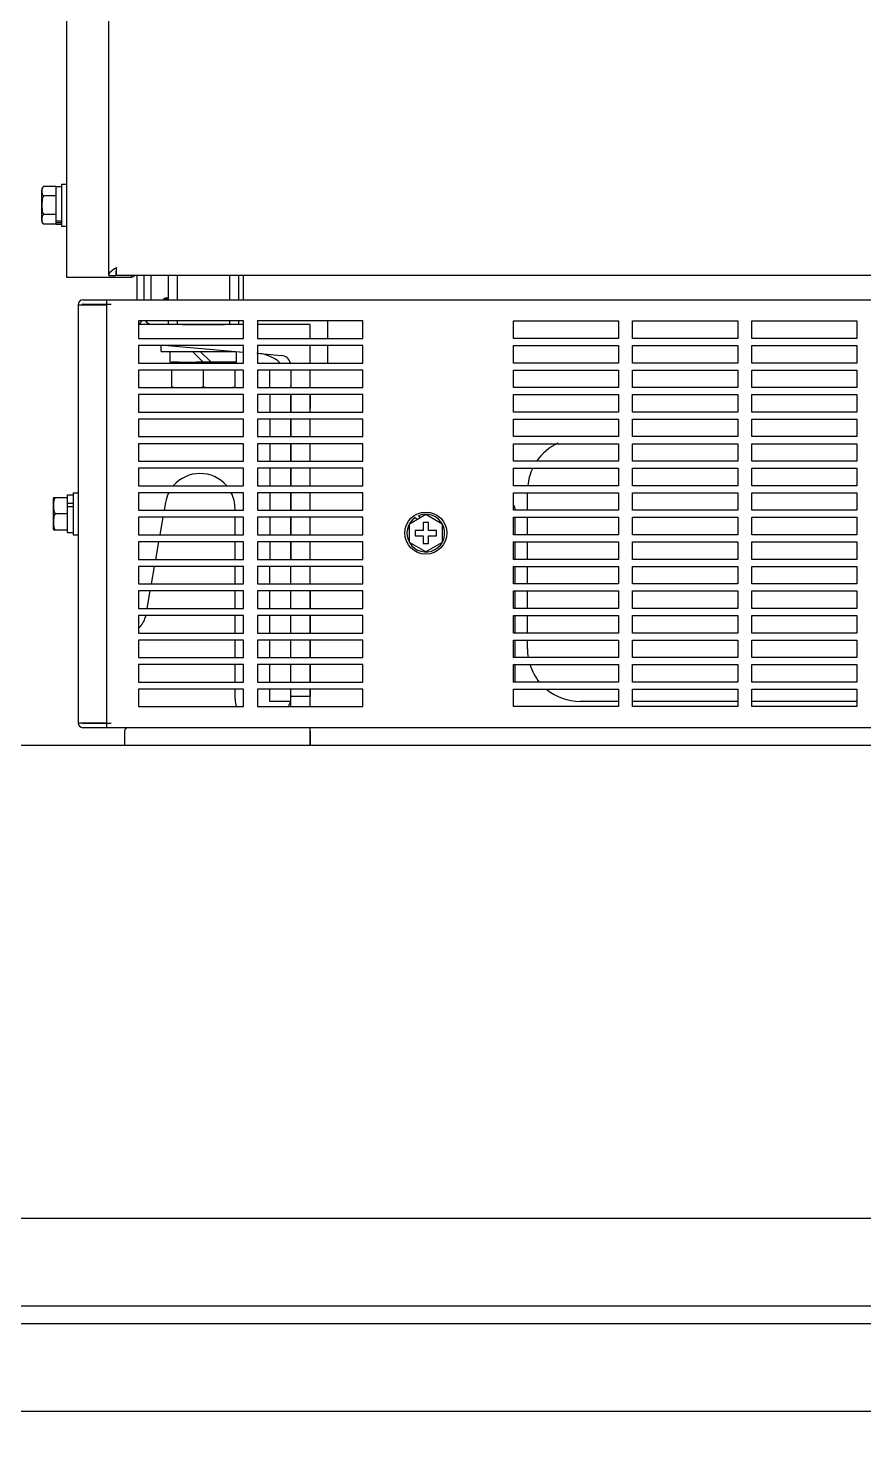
# Model space of a CAD drawing. Extents: x 61367 to 140945, y -1257 to 25588.
# Drawn here: x 93219.4 to 93457.9, y 13774.7 to 14176 of the extents above; entities that cross this region are included whole.
import ezdxf

# ---------------------------------------------------------------- set-up
doc = ezdxf.new("R2010")
doc.units = 0
doc.header["$MEASUREMENT"] = 0
doc.layers.get('0').update_dxf_attribs({"linetype": 'CONTINUOUS'})
for name, color, linetype in [('2401-00300-M6-16HWMC_0', 7, 'CONTINUOUS'), ('2401-00332-S-M12-30HM_0', 7, 'CONTINUOUS'), ('2403-00028_S-M8-0_0', 7, 'CONTINUOUS'), ('2404-00032-S-D12D24-P_0', 7, 'CONTINUOUS'), ('2404-00038-S-D12_0', 7, 'CONTINUOUS'), ('4212-62832_1_0', 7, 'CONTINUOUS'), ('4212-73755_1_0', 7, 'CONTINUOUS'), ('4212-73755_4_0', 7, 'CONTINUOUS'), ('4212-88600-1_0', 7, 'CONTINUOUS'), ('4212-88600-2_1_0', 7, 'CONTINUOUS'), ('4212-88600-4_0', 7, 'CONTINUOUS'), ('4212-88600-6_0', 7, 'CONTINUOUS'), ('4212-KH001_041_0', 7, 'CONTINUOUS'), ('4212-L0877_1_0', 7, 'CONTINUOUS'), ('4215-06931_0', 7, 'CONTINUOUS'), ('4215-06932_0', 7, 'CONTINUOUS'), ('4215-06934_0', 7, 'CONTINUOUS'), ('4215-07850_2_0', 7, 'CONTINUOUS'), ('CORNER_FITTING-1_041_0', 7, 'CONTINUOUS'), ('CORNER_FITTING-2_041_0', 7, 'CONTINUOUS')]:
    doc.layers.add(name, color=color, linetype=linetype)

# ---------------------------------------------------------------- blocks, each defined once
blk = doc.blocks.new('RYHTHYT')
at = {"layer": '2401-00300-M6-16HWMC_0', "color": 7, "linetype": 'Continuous'}
for p, q in [((-33462.09, -69562.81), (-33465.57, -69562.81)), ((-33462.09, -69562.79), (-33460.44, -69562.79)), ((-33462.09, -69562.79), (-33462.09, -69573.54)), ((-33460.44, -69562.16), (-33458.99, -69562.16)), ((-33460.44, -69562.16), (-33460.44, -69574.16)), ((-33466.09, -69572.52), (-33466.09, -69563.81)), ((-33462.09, -69565.49), (-33465.57, -69565.49)), ((-33462.09, -69570.84), (-33465.57, -69570.84)), ((-33462.09, -69573.52), (-33465.57, -69573.52)), ((-33462.09, -69572.61), (-33460.44, -69572.61)), ((-33462.09, -69573.11), (-33460.44, -69573.11)), ((-33462.09, -69573.54), (-33460.44, -69573.54)), ((-33460.44, -69574.16), (-33458.99, -69574.16)), ((-33458.79, -69650.79), (-33457.14, -69650.79)), ((-33458.79, -69661.54), (-33458.79, -69650.79)), ((-33457.14, -69650.16), (-33455.69, -69650.16)), ((-33457.14, -69650.16), (-33457.14, -69662.16)), ((-33462.79, -69660.52), (-33462.79, -69651.81)), ((-33462.75, -69651.53), (-33458.79, -69651.53)), ((-33458.79, -69653.15), (-33457.14, -69653.15)), ((-33458.79, -69654.07), (-33457.14, -69654.07)), ((-33458.79, -69656.16), (-33462.27, -69656.16)), ((-33361.12, -69658.99), (-33356.49, -69656.31)), ((-33361.12, -69664.34), (-33361.12, -69658.99)), ((-33359.5, -69657.21), (-33358.97, -69657.74)), ((-33358.08, -69657.23), (-33358.59, -69656.72)), ((-33355.74, -69658.66), (-33357.24, -69658.66)), ((-33357.24, -69658.66), (-33357.24, -69660.91)), ((-33356.49, -69656.31), (-33351.85, -69658.99)), ((-33355.74, -69660.91), (-33355.74, -69658.66)), ((-33351.85, -69658.99), (-33351.85, -69664.34)), ((-33458.79, -69660.8), (-33462.75, -69660.8)), ((-33458.79, -69661.54), (-33457.14, -69661.54)), ((-33457.14, -69662.16), (-33455.69, -69662.16)), ((-33357.24, -69660.91), (-33359.49, -69660.91)), ((-33359.49, -69660.91), (-33359.49, -69662.41)), ((-33359.49, -69662.41), (-33357.24, -69662.41)), ((-33357.24, -69662.41), (-33357.24, -69664.66)), ((-33353.49, -69660.91), (-33355.74, -69660.91)), ((-33355.74, -69662.41), (-33353.49, -69662.41)), ((-33355.74, -69664.66), (-33355.74, -69662.41)), ((-33353.49, -69662.41), (-33353.49, -69660.91)), ((-33356.49, -69667.02), (-33361.12, -69664.34)), ((-33357.24, -69664.66), (-33355.74, -69664.66)), ((-33351.85, -69664.34), (-33356.49, -69667.02))]:
    blk.add_line(p, q, dxfattribs=at)
blk.add_circle((-33356.49, -69661.66), 6, dxfattribs=at)
for centre, radius, start, end in [((-33464.87, -69563.81), 1.22, 124.948, 180), ((-33464.87, -69572.52), 1.22, 180, 235.052), ((-33461.57, -69651.81), 1.22, 166.608, 180), ((-33356.49, -69661.66), 5.38, 124.1123, 112.9799), ((-33461.57, -69660.52), 1.22, 180, 193.392)]:
    blk.add_arc(centre, radius, start, end, dxfattribs=at)
for points, knots in [([(-33465.57, -69562.81), (-33465.68, -69562.89), (-33465.87, -69563.09), (-33466.04, -69563.56), (-33466.06, -69564.15), (-33466.04, -69564.73), (-33465.87, -69565.21), (-33465.68, -69565.41), (-33465.57, -69565.49)], [0, 0, 0, 0, 0.14349, 0.266269, 0.5, 0.733731, 0.856508, 1, 1, 1, 1]), ([(-33465.57, -69565.49), (-33465.83, -69565.86), (-33466.03, -69566.8), (-33466.06, -69568.16), (-33466.03, -69569.53), (-33465.83, -69570.47), (-33465.57, -69570.84)], [0, 0, 0, 0, 0.248888, 0.499999, 0.75111, 1, 1, 1, 1]), ([(-33465.57, -69570.84), (-33465.68, -69570.92), (-33465.87, -69571.12), (-33466.04, -69571.59), (-33466.06, -69572.18), (-33466.04, -69572.77), (-33465.87, -69573.24), (-33465.68, -69573.44), (-33465.57, -69573.52)], [0, 0, 0, 0, 0.143491, 0.266268, 0.499999, 0.733731, 0.856509, 1, 1, 1, 1]), ([(-33462.27, -69651.53), (-33462.52, -69651.84), (-33462.74, -69652.66), (-33462.76, -69653.85), (-33462.74, -69655.03), (-33462.52, -69655.86), (-33462.27, -69656.16)], [0, 0, 0, 0, 0.250791, 0.499999, 0.749207, 1, 1, 1, 1]), ([(-33462.27, -69656.16), (-33462.52, -69656.47), (-33462.74, -69657.3), (-33462.76, -69658.48), (-33462.74, -69659.67), (-33462.52, -69660.49), (-33462.27, -69660.8)], [0, 0, 0, 0, 0.250792, 0.5, 0.749207, 1, 1, 1, 1])]:
    blk.add_open_spline(points, degree=3, knots=knots, dxfattribs=at)
at = {"layer": '2401-00332-S-M12-30HM_0', "color": 7, "linetype": 'Continuous'}
for p, q in [((-33426.94, -69612.96), (-33428.99, -69612.96)), ((-33428.99, -69612.96), (-33428.99, -69613.16)), ((-33417.78, -69612.96), (-33422.06, -69612.96)), ((-33419.99, -69612.96), (-33419.99, -69613.16)), ((-33410.99, -69612.96), (-33413.05, -69612.96)), ((-33410.99, -69612.96), (-33410.99, -69613.16)), ((-33428.99, -69620.16), (-33428.99, -69615.16)), ((-33419.99, -69615.16), (-33419.99, -69619.96)), ((-33410.99, -69615.16), (-33410.99, -69620.16))]:
    blk.add_line(p, q, dxfattribs=at)
for centre, start, end in [((-33423.31, -69593.01), 258.0949, 260.4341), ((-33425.67, -69593.01), 279.5659, 281.9051), ((-33414.31, -69593.01), 258.0949, 260.4341), ((-33416.67, -69593.01), 279.5659, 281.9051)]:
    blk.add_arc(centre, 27.54, start, end, dxfattribs=at)
at = {"layer": '2403-00028_S-M8-0_0', "color": 7, "linetype": 'Continuous'}
for p, q in [((-33431.31, -69594.99), (-33431.01, -69594.69)), ((-33429.99, -69594.69), (-33431.01, -69594.69)), ((-33429.99, -69594.99), (-33431.31, -69594.99)), ((-33431.31, -69594.99), (-33431.31, -69595.16))]:
    blk.add_line(p, q, dxfattribs=at)
at = {"layer": '2404-00032-S-D12D24-P_0', "color": 7, "linetype": 'Continuous'}
for q in [(-33431.99, -69608.16), (-33410.71, -69609.86)]:
    blk.add_line((-33431.99, -69609.86), q, dxfattribs=at)
at = {"layer": '2404-00038-S-D12_0', "color": 7, "linetype": 'Continuous'}
for p, q in [((-33429.44, -69612.96), (-33429.44, -69609.86)), ((-33423.09, -69609.86), (-33419.99, -69612.96)), ((-33420.88, -69609.86), (-33417.78, -69612.96)), ((-33410.54, -69612.96), (-33410.54, -69609.88)), ((-33429.44, -69612.96), (-33428.99, -69612.96)), ((-33426.94, -69612.96), (-33422.06, -69612.96)), ((-33413.05, -69612.96), (-33417.78, -69612.96)), ((-33410.54, -69612.96), (-33410.99, -69612.96))]:
    blk.add_line(p, q, dxfattribs=at)
at = {"layer": '4212-62832_1_0', "color": 7, "linetype": 'Continuous'}
for p, q in [((-33446.99, -69588.16), (-33446.99, -67513.16)), ((-33444.88, -69586.02), (-33444.99, -69586.09)), ((-33444.79, -69585.96), (-33444.88, -69586.02)), ((-33444.79, -69585.96), (-33444.82, -69586.16)), ((-33444.79, -69588.16), (-33444.79, -69585.96)), ((-33446.99, -69588.16), (-33444.99, -69588.16)), ((-32610.19, -69588.16), (-33444.79, -69588.16))]:
    blk.add_line(p, q, dxfattribs=at)
blk.add_open_spline([(-33444.99, -69586.09), (-33445.48, -69586.41), (-33446.3, -69586.89), (-33446.99, -69587.77), (-33446.99, -69588.16)], degree=3, knots=[0, 0, 0, 0, 0.597826, 1, 1, 1, 1], dxfattribs=at)
blk.add_open_spline([(-33444.82, -69586.16), (-33444.91, -69586.82), (-33444.99, -69587.49), (-33444.99, -69588.16)], degree=3, dxfattribs=at)
at = {"layer": '4212-73755_1_0', "color": 7, "linetype": 'Continuous'}
for p, q in [((-33458.99, -68537.16), (-33458.99, -69588.66)), ((-33458.99, -69588.66), (-33440.49, -69588.66)), ((-33440.49, -69588.66), (-33440.49, -69588.16))]:
    blk.add_line(p, q, dxfattribs=at)
blk.add_arc((-33440.69, -69586.96), 1.7, 276.7683, 314.9531, dxfattribs=at)
at = {"layer": '4212-73755_4_0', "color": 7, "linetype": 'Continuous'}
for p, q in [((-33438.99, -69588.16), (-33438.99, -69595.16)), ((-33436.99, -69588.16), (-33436.99, -69595.16))]:
    blk.add_line(p, q, dxfattribs=at)
blk.add_arc((-33439.49, -69599.66), 2.5, 293.852, 323.0199, dxfattribs=at)
at = {"layer": '4212-88600-1_0', "color": 7, "linetype": 'Continuous'}
for p, q in [((-33408.49, -69602.16), (-33438.49, -69602.16)), ((-33389.49, -69602.16), (-33404.49, -69602.16)), ((-33389.49, -69606.16), (-33389.49, -69602.16)), ((-33430.14, -69608.16), (-33408.65, -69610.05)), ((-33404.68, -69610.39), (-33397.73, -69611)), ((-33389.49, -69613.16), (-33389.49, -69608.16)), ((-33394.99, -69615.16), (-33394.99, -69620.16)), ((-33389.49, -69620.16), (-33389.49, -69615.16)), ((-33394.99, -69622.16), (-33394.99, -69627.16)), ((-33389.49, -69627.16), (-33389.49, -69622.16)), ((-33394.99, -69629.16), (-33394.99, -69634.16)), ((-33389.49, -69634.16), (-33389.49, -69629.16)), ((-33394.99, -69636.16), (-33394.99, -69641.16)), ((-33389.49, -69641.16), (-33389.49, -69636.16)), ((-33394.99, -69643.16), (-33394.99, -69648.16)), ((-33389.49, -69648.16), (-33389.49, -69643.16)), ((-33394.99, -69650.16), (-33394.99, -69655.16)), ((-33389.49, -69655.16), (-33389.49, -69650.16)), ((-33394.99, -69657.16), (-33394.99, -69662.16)), ((-33389.49, -69662.16), (-33389.49, -69657.16)), ((-33394.99, -69664.16), (-33394.99, -69669.16)), ((-33389.49, -69669.16), (-33389.49, -69664.16)), ((-33394.99, -69676.16), (-33394.99, -69671.16)), ((-33389.49, -69676.16), (-33389.49, -69671.16)), ((-33394.99, -69683.16), (-33394.99, -69678.16)), ((-33389.49, -69683.16), (-33389.49, -69678.16)), ((-33394.99, -69690.16), (-33394.99, -69685.16)), ((-33389.49, -69690.16), (-33389.49, -69685.16)), ((-33394.99, -69697.16), (-33394.99, -69692.16)), ((-33389.49, -69697.16), (-33389.49, -69692.16)), ((-33394.99, -69704.16), (-33394.99, -69699.16)), ((-33389.49, -69704.16), (-33389.49, -69699.16)), ((-33394.99, -69710.34), (-33394.99, -69706.16)), ((-33389.49, -69711.16), (-33389.49, -69706.16)), ((-33389.49, -69708.23), (-33394.99, -69708.23)), ((-33442.49, -69718.16), (-33442.49, -69722.16)), ((-33389.49, -69722.16), (-33389.49, -69717.16)), ((-33442.49, -69722.16), (-33389.49, -69722.16))]:
    blk.add_line(p, q, dxfattribs=at)
for centre, radius, start, end in [((-33397.99, -69613.99), 3, 16.0016, 85), ((-33397.99, -69710.34), 3, 344.0098, 0), ((-33441.49, -69718.16), 1, 95, 180)]:
    blk.add_arc(centre, radius, start, end, dxfattribs=at)
at = {"layer": '4212-88600-2_1_0', "color": 7, "linetype": 'Continuous'}
for p, q in [((-33389.49, -69622.16), (-33389.49, -69626.17)), ((-33327.49, -69655.16), (-33327.49, -69650.16)), ((-33327.49, -69662.16), (-33327.49, -69657.16)), ((-33327.49, -69669.16), (-33327.49, -69664.16)), ((-33327.49, -69676.16), (-33327.49, -69671.16)), ((-33389.49, -69678.16), (-33389.49, -69683.16)), ((-33327.49, -69683.16), (-33327.49, -69678.16)), ((-33389.49, -69685.16), (-33389.49, -69690.16)), ((-33327.49, -69690.16), (-33327.49, -69685.16)), ((-33389.49, -69692.16), (-33389.49, -69697.16)), ((-33327.49, -69694.66), (-33327.49, -69692.16)), ((-33389.49, -69699.16), (-33389.49, -69704.16)), ((-33389.49, -69706.16), (-33389.49, -69708.23)), ((-33301.49, -69709.66), (-33312.49, -69709.66)), ((-33267.49, -69709.66), (-33297.49, -69709.66)), ((-33233.49, -69709.66), (-33263.49, -69709.66)), ((-33389.49, -69718.16), (-33389.49, -69722.16)), ((-33389.49, -69722.16), (-32665.49, -69722.16))]:
    blk.add_line(p, q, dxfattribs=at)
for centre, start, end in [((-33312.49, -69649.66), 114.9111, 145.185), ((-33312.49, -69649.66), 154.1309, 174.1396), ((-33312.49, -69694.66), 180, 189.7122), ((-33312.49, -69694.66), 197.5452, 219.6682), ((-33312.49, -69694.66), 230.6116, 270)]:
    blk.add_arc(centre, 15, start, end, dxfattribs=at)
at = {"layer": '4212-88600-4_0', "color": 7, "linetype": 'Continuous'}
for p, q in [((-33400.99, -69620.16), (-33400.99, -69615.16)), ((-33400.99, -69622.16), (-33400.99, -69627.16)), ((-33394.99, -69620.16), (-33394.99, -69619.66)), ((-33394.99, -69627.16), (-33394.99, -69622.16)), ((-33400.99, -69629.16), (-33400.99, -69634.16)), ((-33394.99, -69634.16), (-33394.99, -69629.16)), ((-33400.99, -69636.16), (-33400.99, -69641.16)), ((-33394.99, -69641.16), (-33394.99, -69636.16)), ((-33400.99, -69643.16), (-33400.99, -69648.16)), ((-33394.99, -69648.16), (-33394.99, -69643.16)), ((-33400.99, -69650.16), (-33400.99, -69655.16)), ((-33394.99, -69655.16), (-33394.99, -69650.16)), ((-33400.99, -69657.16), (-33400.99, -69662.16)), ((-33394.99, -69662.16), (-33394.99, -69657.16)), ((-33400.99, -69664.16), (-33400.99, -69669.16)), ((-33394.99, -69669.16), (-33394.99, -69664.16)), ((-33400.99, -69676.16), (-33400.99, -69671.16)), ((-33394.99, -69676.16), (-33394.99, -69671.16)), ((-33400.99, -69683.16), (-33400.99, -69678.16)), ((-33394.99, -69683.16), (-33394.99, -69678.16)), ((-33400.99, -69690.16), (-33400.99, -69685.16)), ((-33394.99, -69690.16), (-33394.99, -69685.16)), ((-33400.99, -69697.16), (-33400.99, -69692.16)), ((-33394.99, -69697.16), (-33394.99, -69692.16)), ((-33400.99, -69704.16), (-33400.99, -69699.16)), ((-33394.99, -69704.16), (-33394.99, -69699.16)), ((-33400.99, -69709.66), (-33400.99, -69706.16)), ((-33394.99, -69709.66), (-33400.99, -69709.66))]:
    blk.add_line(p, q, dxfattribs=at)
at = {"layer": '4212-88600-6_0', "color": 7, "linetype": 'Continuous'}
for p, q in [((-33430.79, -69652.93), (-33431.18, -69655.16)), ((-33410.94, -69655.16), (-33410.94, -69654.66)), ((-33431.53, -69657.16), (-33432.41, -69662.16)), ((-33410.94, -69662.16), (-33410.94, -69657.16)), ((-33432.77, -69664.16), (-33433.65, -69669.16)), ((-33410.94, -69669.16), (-33410.94, -69664.16)), ((-33434, -69671.16), (-33434.88, -69676.16)), ((-33410.94, -69676.16), (-33410.94, -69671.16)), ((-33435.24, -69678.16), (-33436.12, -69683.16)), ((-33410.94, -69683.16), (-33410.94, -69678.16)), ((-33436.47, -69685.16), (-33436.53, -69685.53)), ((-33410.94, -69690.16), (-33410.94, -69685.16)), ((-33410.94, -69697.16), (-33410.94, -69692.16)), ((-33410.94, -69704.16), (-33410.94, -69699.16)), ((-33410.94, -69709.03), (-33410.94, -69706.16))]:
    blk.add_line(p, q, dxfattribs=at)
for centre, radius, start, end in [((-33404.99, -69620.4), 10, 46.6257, 85), ((-33420.94, -69654.66), 10, 40.7735, 139.2608), ((-33420.94, -69654.66), 10, 153.1145, 170), ((-33420.94, -69654.66), 10, 0, 26.8762), ((-33441.46, -69684.66), 5, 306.6746, 350), ((-33405.94, -69709.03), 5, 180, 205.3709), ((-33399.99, -69708.51), 5, 327.7107, 346.5857)]:
    blk.add_arc(centre, radius, start, end, dxfattribs=at)
at = {"layer": '4212-KH001_041_0', "color": 7, "linetype": 'Continuous'}
blk.add_line((-33408.49, -69595.16), (-33408.49, -69588.16), dxfattribs=at)
at = {"layer": '4212-L0877_1_0', "color": 7, "linetype": 'Continuous'}
blk.add_line((-33434.99, -69588.16), (-33434.99, -69595.16), dxfattribs=at)
blk.add_arc((-33434.49, -69599.66), 2.5, 216.9796, 270, dxfattribs=at)
at = {"layer": '4215-06931_0', "color": 7, "linetype": 'Continuous'}
for p, q in [((-33455.69, -69596.56), (-33447.49, -69596.56)), ((-33455.69, -69596.56), (-33455.69, -69715.76)), ((-33454.29, -69595.16), (-33447.49, -69595.16)), ((-33454.29, -69596.36), (-33447.49, -69596.36)), ((-33455.69, -69715.76), (-33447.49, -69715.76)), ((-33447.49, -69715.96), (-33454.29, -69715.96)), ((-33447.49, -69717.16), (-33454.29, -69717.16))]:
    blk.add_line(p, q, dxfattribs=at)
for centre, radius, start, end in [((-33454.29, -69596.56), 1.4, 90, 180), ((-33454.29, -69596.56), 0.2, 90, 180), ((-33454.29, -69715.76), 1.4, 180, 270), ((-33454.29, -69715.76), 0.2, 180, 270)]:
    blk.add_arc(centre, radius, start, end, dxfattribs=at)
at = {"layer": '4215-06932_0', "color": 7, "linetype": 'Continuous'}
for p, q in [((-33330.99, -69662.16), (-33330.99, -69657.16)), ((-33330.99, -69669.16), (-33330.99, -69664.16)), ((-33330.99, -69676.16), (-33330.99, -69671.16)), ((-33330.99, -69683.16), (-33330.99, -69678.16)), ((-33330.99, -69690.16), (-33330.99, -69685.16)), ((-33330.99, -69697.16), (-33330.99, -69692.16)), ((-33330.99, -69704.16), (-33330.99, -69699.16))]:
    blk.add_line(p, q, dxfattribs=at)
blk.add_arc((-33333.99, -69655.16), 3, 0, 33.0692, dxfattribs=at)
at = {"layer": '4215-06934_0', "color": 7, "linetype": 'Continuous'}
for p, q in [((-33447.49, -69595.16), (-32607.49, -69595.16)), ((-33447.49, -69717.16), (-33447.49, -69595.16)), ((-33447.49, -69596.36), (-33446.29, -69596.36)), ((-33408.49, -69601.16), (-33438.49, -69601.16)), ((-33438.49, -69601.16), (-33438.49, -69606.16)), ((-33408.49, -69606.16), (-33408.49, -69601.16)), ((-33374.49, -69601.16), (-33404.49, -69601.16)), ((-33404.49, -69601.16), (-33404.49, -69606.16)), ((-33374.49, -69606.16), (-33374.49, -69601.16)), ((-33331.49, -69601.16), (-33301.49, -69601.16)), ((-33331.49, -69606.16), (-33331.49, -69601.16)), ((-33301.49, -69601.16), (-33301.49, -69606.16)), ((-33297.49, -69601.16), (-33267.49, -69601.16)), ((-33297.49, -69606.16), (-33297.49, -69601.16)), ((-33267.49, -69601.16), (-33267.49, -69606.16)), ((-33263.49, -69601.16), (-33233.49, -69601.16)), ((-33263.49, -69606.16), (-33263.49, -69601.16)), ((-33233.49, -69601.16), (-33233.49, -69606.16)), ((-33438.49, -69606.16), (-33408.49, -69606.16)), ((-33404.49, -69606.16), (-33374.49, -69606.16)), ((-33301.49, -69606.16), (-33331.49, -69606.16)), ((-33267.49, -69606.16), (-33297.49, -69606.16)), ((-33233.49, -69606.16), (-33263.49, -69606.16)), ((-33408.49, -69608.16), (-33438.49, -69608.16)), ((-33438.49, -69608.16), (-33438.49, -69613.16)), ((-33408.49, -69613.16), (-33408.49, -69608.16)), ((-33374.49, -69608.16), (-33404.49, -69608.16)), ((-33404.49, -69608.16), (-33404.49, -69613.16)), ((-33374.49, -69613.16), (-33374.49, -69608.16)), ((-33331.49, -69608.16), (-33301.49, -69608.16)), ((-33331.49, -69613.16), (-33331.49, -69608.16)), ((-33301.49, -69608.16), (-33301.49, -69613.16)), ((-33297.49, -69608.16), (-33267.49, -69608.16)), ((-33297.49, -69613.16), (-33297.49, -69608.16)), ((-33267.49, -69608.16), (-33267.49, -69613.16)), ((-33263.49, -69608.16), (-33233.49, -69608.16)), ((-33263.49, -69613.16), (-33263.49, -69608.16)), ((-33233.49, -69608.16), (-33233.49, -69613.16)), ((-33438.49, -69613.16), (-33408.49, -69613.16)), ((-33404.49, -69613.16), (-33374.49, -69613.16)), ((-33301.49, -69613.16), (-33331.49, -69613.16)), ((-33267.49, -69613.16), (-33297.49, -69613.16)), ((-33233.49, -69613.16), (-33263.49, -69613.16)), ((-33408.49, -69615.16), (-33438.49, -69615.16)), ((-33438.49, -69615.16), (-33438.49, -69620.16)), ((-33408.49, -69620.16), (-33408.49, -69615.16)), ((-33374.49, -69615.16), (-33404.49, -69615.16)), ((-33404.49, -69615.16), (-33404.49, -69620.16)), ((-33374.49, -69620.16), (-33374.49, -69615.16)), ((-33331.49, -69615.16), (-33301.49, -69615.16)), ((-33331.49, -69620.16), (-33331.49, -69615.16)), ((-33301.49, -69615.16), (-33301.49, -69620.16)), ((-33297.49, -69615.16), (-33267.49, -69615.16)), ((-33297.49, -69620.16), (-33297.49, -69615.16)), ((-33267.49, -69615.16), (-33267.49, -69620.16)), ((-33263.49, -69615.16), (-33233.49, -69615.16)), ((-33263.49, -69620.16), (-33263.49, -69615.16)), ((-33233.49, -69615.16), (-33233.49, -69620.16)), ((-33438.49, -69620.16), (-33408.49, -69620.16)), ((-33408.49, -69622.16), (-33438.49, -69622.16)), ((-33438.49, -69622.16), (-33438.49, -69627.16)), ((-33408.49, -69627.16), (-33408.49, -69622.16)), ((-33404.49, -69620.16), (-33374.49, -69620.16)), ((-33374.49, -69622.16), (-33404.49, -69622.16)), ((-33404.49, -69622.16), (-33404.49, -69627.16)), ((-33374.49, -69627.16), (-33374.49, -69622.16)), ((-33301.49, -69620.16), (-33331.49, -69620.16)), ((-33331.49, -69622.16), (-33301.49, -69622.16)), ((-33331.49, -69627.16), (-33331.49, -69622.16)), ((-33301.49, -69622.16), (-33301.49, -69627.16)), ((-33267.49, -69620.16), (-33297.49, -69620.16)), ((-33297.49, -69622.16), (-33267.49, -69622.16)), ((-33297.49, -69627.16), (-33297.49, -69622.16)), ((-33267.49, -69622.16), (-33267.49, -69627.16)), ((-33233.49, -69620.16), (-33263.49, -69620.16)), ((-33263.49, -69622.16), (-33233.49, -69622.16)), ((-33263.49, -69627.16), (-33263.49, -69622.16)), ((-33233.49, -69622.16), (-33233.49, -69627.16)), ((-33438.49, -69627.16), (-33408.49, -69627.16)), ((-33408.49, -69629.16), (-33438.49, -69629.16)), ((-33438.49, -69629.16), (-33438.49, -69634.16)), ((-33408.49, -69634.16), (-33408.49, -69629.16)), ((-33404.49, -69627.16), (-33374.49, -69627.16)), ((-33374.49, -69629.16), (-33404.49, -69629.16)), ((-33404.49, -69629.16), (-33404.49, -69634.16)), ((-33374.49, -69634.16), (-33374.49, -69629.16)), ((-33301.49, -69627.16), (-33331.49, -69627.16)), ((-33331.49, -69629.16), (-33301.49, -69629.16)), ((-33331.49, -69634.16), (-33331.49, -69629.16)), ((-33301.49, -69629.16), (-33301.49, -69634.16)), ((-33267.49, -69627.16), (-33297.49, -69627.16)), ((-33297.49, -69629.16), (-33267.49, -69629.16)), ((-33297.49, -69634.16), (-33297.49, -69629.16)), ((-33267.49, -69629.16), (-33267.49, -69634.16)), ((-33233.49, -69627.16), (-33263.49, -69627.16)), ((-33263.49, -69629.16), (-33233.49, -69629.16)), ((-33263.49, -69634.16), (-33263.49, -69629.16)), ((-33233.49, -69629.16), (-33233.49, -69634.16)), ((-33438.49, -69634.16), (-33408.49, -69634.16)), ((-33404.49, -69634.16), (-33374.49, -69634.16)), ((-33301.49, -69634.16), (-33331.49, -69634.16)), ((-33267.49, -69634.16), (-33297.49, -69634.16)), ((-33233.49, -69634.16), (-33263.49, -69634.16)), ((-33408.49, -69636.16), (-33438.49, -69636.16)), ((-33438.49, -69636.16), (-33438.49, -69641.16)), ((-33408.49, -69641.16), (-33408.49, -69636.16)), ((-33374.49, -69636.16), (-33404.49, -69636.16)), ((-33404.49, -69636.16), (-33404.49, -69641.16)), ((-33374.49, -69641.16), (-33374.49, -69636.16)), ((-33331.49, -69636.16), (-33301.49, -69636.16)), ((-33331.49, -69641.16), (-33331.49, -69636.16)), ((-33301.49, -69636.16), (-33301.49, -69641.16)), ((-33297.49, -69636.16), (-33267.49, -69636.16)), ((-33297.49, -69641.16), (-33297.49, -69636.16)), ((-33267.49, -69636.16), (-33267.49, -69641.16)), ((-33263.49, -69636.16), (-33233.49, -69636.16)), ((-33263.49, -69641.16), (-33263.49, -69636.16)), ((-33233.49, -69636.16), (-33233.49, -69641.16)), ((-33438.49, -69641.16), (-33408.49, -69641.16)), ((-33404.49, -69641.16), (-33374.49, -69641.16)), ((-33301.49, -69641.16), (-33331.49, -69641.16)), ((-33267.49, -69641.16), (-33297.49, -69641.16)), ((-33233.49, -69641.16), (-33263.49, -69641.16)), ((-33408.49, -69643.16), (-33438.49, -69643.16)), ((-33438.49, -69643.16), (-33438.49, -69648.16)), ((-33408.49, -69648.16), (-33408.49, -69643.16)), ((-33374.49, -69643.16), (-33404.49, -69643.16)), ((-33404.49, -69643.16), (-33404.49, -69648.16)), ((-33374.49, -69648.16), (-33374.49, -69643.16)), ((-33331.49, -69643.16), (-33301.49, -69643.16)), ((-33331.49, -69648.16), (-33331.49, -69643.16)), ((-33301.49, -69643.16), (-33301.49, -69648.16)), ((-33297.49, -69643.16), (-33267.49, -69643.16)), ((-33297.49, -69648.16), (-33297.49, -69643.16)), ((-33267.49, -69643.16), (-33267.49, -69648.16)), ((-33263.49, -69643.16), (-33233.49, -69643.16)), ((-33263.49, -69648.16), (-33263.49, -69643.16)), ((-33233.49, -69643.16), (-33233.49, -69648.16)), ((-33438.49, -69648.16), (-33408.49, -69648.16)), ((-33408.49, -69650.16), (-33438.49, -69650.16)), ((-33438.49, -69650.16), (-33438.49, -69655.16)), ((-33408.49, -69655.16), (-33408.49, -69650.16)), ((-33404.49, -69648.16), (-33374.49, -69648.16)), ((-33374.49, -69650.16), (-33404.49, -69650.16)), ((-33404.49, -69650.16), (-33404.49, -69655.16)), ((-33374.49, -69655.16), (-33374.49, -69650.16)), ((-33301.49, -69648.16), (-33331.49, -69648.16)), ((-33331.49, -69650.16), (-33301.49, -69650.16)), ((-33331.49, -69655.16), (-33331.49, -69650.16)), ((-33301.49, -69650.16), (-33301.49, -69655.16)), ((-33267.49, -69648.16), (-33297.49, -69648.16)), ((-33297.49, -69650.16), (-33267.49, -69650.16)), ((-33297.49, -69655.16), (-33297.49, -69650.16)), ((-33267.49, -69650.16), (-33267.49, -69655.16)), ((-33233.49, -69648.16), (-33263.49, -69648.16)), ((-33263.49, -69650.16), (-33233.49, -69650.16)), ((-33263.49, -69655.16), (-33263.49, -69650.16)), ((-33233.49, -69650.16), (-33233.49, -69655.16)), ((-33438.49, -69655.16), (-33408.49, -69655.16)), ((-33408.49, -69657.16), (-33438.49, -69657.16)), ((-33438.49, -69657.16), (-33438.49, -69662.16)), ((-33408.49, -69662.16), (-33408.49, -69657.16)), ((-33404.49, -69655.16), (-33374.49, -69655.16)), ((-33374.49, -69657.16), (-33404.49, -69657.16)), ((-33404.49, -69657.16), (-33404.49, -69662.16)), ((-33374.49, -69662.16), (-33374.49, -69657.16)), ((-33301.49, -69655.16), (-33331.49, -69655.16)), ((-33331.49, -69657.16), (-33301.49, -69657.16)), ((-33331.49, -69662.16), (-33331.49, -69657.16)), ((-33301.49, -69657.16), (-33301.49, -69662.16)), ((-33267.49, -69655.16), (-33297.49, -69655.16)), ((-33297.49, -69657.16), (-33267.49, -69657.16)), ((-33297.49, -69662.16), (-33297.49, -69657.16)), ((-33267.49, -69657.16), (-33267.49, -69662.16)), ((-33233.49, -69655.16), (-33263.49, -69655.16)), ((-33263.49, -69657.16), (-33233.49, -69657.16)), ((-33263.49, -69662.16), (-33263.49, -69657.16)), ((-33233.49, -69657.16), (-33233.49, -69662.16)), ((-33438.49, -69662.16), (-33408.49, -69662.16)), ((-33404.49, -69662.16), (-33374.49, -69662.16)), ((-33301.49, -69662.16), (-33331.49, -69662.16)), ((-33267.49, -69662.16), (-33297.49, -69662.16)), ((-33233.49, -69662.16), (-33263.49, -69662.16)), ((-33408.49, -69664.16), (-33438.49, -69664.16)), ((-33438.49, -69664.16), (-33438.49, -69669.16)), ((-33408.49, -69669.16), (-33408.49, -69664.16)), ((-33374.49, -69664.16), (-33404.49, -69664.16)), ((-33404.49, -69664.16), (-33404.49, -69669.16)), ((-33374.49, -69669.16), (-33374.49, -69664.16)), ((-33331.49, -69664.16), (-33301.49, -69664.16)), ((-33331.49, -69669.16), (-33331.49, -69664.16)), ((-33301.49, -69664.16), (-33301.49, -69669.16)), ((-33297.49, -69664.16), (-33267.49, -69664.16)), ((-33297.49, -69669.16), (-33297.49, -69664.16)), ((-33267.49, -69664.16), (-33267.49, -69669.16)), ((-33263.49, -69664.16), (-33233.49, -69664.16)), ((-33263.49, -69669.16), (-33263.49, -69664.16)), ((-33233.49, -69664.16), (-33233.49, -69669.16)), ((-33438.49, -69669.16), (-33408.49, -69669.16)), ((-33404.49, -69669.16), (-33374.49, -69669.16)), ((-33301.49, -69669.16), (-33331.49, -69669.16)), ((-33267.49, -69669.16), (-33297.49, -69669.16)), ((-33233.49, -69669.16), (-33263.49, -69669.16)), ((-33408.49, -69671.16), (-33438.49, -69671.16)), ((-33438.49, -69671.16), (-33438.49, -69676.16)), ((-33408.49, -69676.16), (-33408.49, -69671.16)), ((-33374.49, -69671.16), (-33404.49, -69671.16)), ((-33404.49, -69671.16), (-33404.49, -69676.16)), ((-33374.49, -69676.16), (-33374.49, -69671.16)), ((-33331.49, -69671.16), (-33301.49, -69671.16)), ((-33331.49, -69676.16), (-33331.49, -69671.16)), ((-33301.49, -69671.16), (-33301.49, -69676.16)), ((-33297.49, -69671.16), (-33267.49, -69671.16)), ((-33297.49, -69676.16), (-33297.49, -69671.16)), ((-33267.49, -69671.16), (-33267.49, -69676.16)), ((-33263.49, -69671.16), (-33233.49, -69671.16)), ((-33263.49, -69676.16), (-33263.49, -69671.16)), ((-33233.49, -69671.16), (-33233.49, -69676.16)), ((-33438.49, -69676.16), (-33408.49, -69676.16)), ((-33408.49, -69678.16), (-33438.49, -69678.16)), ((-33438.49, -69678.16), (-33438.49, -69683.16)), ((-33408.49, -69683.16), (-33408.49, -69678.16)), ((-33404.49, -69676.16), (-33374.49, -69676.16)), ((-33374.49, -69678.16), (-33404.49, -69678.16)), ((-33404.49, -69678.16), (-33404.49, -69683.16)), ((-33374.49, -69683.16), (-33374.49, -69678.16)), ((-33301.49, -69676.16), (-33331.49, -69676.16)), ((-33331.49, -69678.16), (-33301.49, -69678.16)), ((-33331.49, -69683.16), (-33331.49, -69678.16)), ((-33301.49, -69678.16), (-33301.49, -69683.16)), ((-33267.49, -69676.16), (-33297.49, -69676.16)), ((-33297.49, -69678.16), (-33267.49, -69678.16)), ((-33297.49, -69683.16), (-33297.49, -69678.16)), ((-33267.49, -69678.16), (-33267.49, -69683.16)), ((-33233.49, -69676.16), (-33263.49, -69676.16)), ((-33263.49, -69678.16), (-33233.49, -69678.16)), ((-33263.49, -69683.16), (-33263.49, -69678.16)), ((-33233.49, -69678.16), (-33233.49, -69683.16)), ((-33438.49, -69683.16), (-33408.49, -69683.16)), ((-33404.49, -69683.16), (-33374.49, -69683.16)), ((-33301.49, -69683.16), (-33331.49, -69683.16)), ((-33267.49, -69683.16), (-33297.49, -69683.16)), ((-33233.49, -69683.16), (-33263.49, -69683.16)), ((-33408.49, -69685.16), (-33438.49, -69685.16)), ((-33438.49, -69685.16), (-33438.49, -69690.16)), ((-33408.49, -69690.16), (-33408.49, -69685.16)), ((-33374.49, -69685.16), (-33404.49, -69685.16)), ((-33404.49, -69685.16), (-33404.49, -69690.16)), ((-33374.49, -69690.16), (-33374.49, -69685.16)), ((-33331.49, -69685.16), (-33301.49, -69685.16)), ((-33331.49, -69690.16), (-33331.49, -69685.16)), ((-33301.49, -69685.16), (-33301.49, -69690.16)), ((-33297.49, -69685.16), (-33267.49, -69685.16)), ((-33297.49, -69690.16), (-33297.49, -69685.16)), ((-33267.49, -69685.16), (-33267.49, -69690.16)), ((-33263.49, -69685.16), (-33233.49, -69685.16)), ((-33263.49, -69690.16), (-33263.49, -69685.16)), ((-33233.49, -69685.16), (-33233.49, -69690.16)), ((-33438.49, -69690.16), (-33408.49, -69690.16)), ((-33404.49, -69690.16), (-33374.49, -69690.16)), ((-33301.49, -69690.16), (-33331.49, -69690.16)), ((-33267.49, -69690.16), (-33297.49, -69690.16)), ((-33233.49, -69690.16), (-33263.49, -69690.16)), ((-33408.49, -69692.16), (-33438.49, -69692.16)), ((-33438.49, -69692.16), (-33438.49, -69697.16)), ((-33408.49, -69697.16), (-33408.49, -69692.16)), ((-33374.49, -69692.16), (-33404.49, -69692.16)), ((-33404.49, -69692.16), (-33404.49, -69697.16)), ((-33374.49, -69697.16), (-33374.49, -69692.16)), ((-33331.49, -69692.16), (-33301.49, -69692.16)), ((-33331.49, -69697.16), (-33331.49, -69692.16)), ((-33301.49, -69692.16), (-33301.49, -69697.16)), ((-33297.49, -69692.16), (-33267.49, -69692.16)), ((-33297.49, -69697.16), (-33297.49, -69692.16)), ((-33267.49, -69692.16), (-33267.49, -69697.16)), ((-33263.49, -69692.16), (-33233.49, -69692.16)), ((-33263.49, -69697.16), (-33263.49, -69692.16)), ((-33233.49, -69692.16), (-33233.49, -69697.16)), ((-33438.49, -69697.16), (-33408.49, -69697.16)), ((-33408.49, -69699.16), (-33438.49, -69699.16)), ((-33438.49, -69699.16), (-33438.49, -69704.16)), ((-33408.49, -69704.16), (-33408.49, -69699.16)), ((-33404.49, -69697.16), (-33374.49, -69697.16)), ((-33374.49, -69699.16), (-33404.49, -69699.16)), ((-33404.49, -69699.16), (-33404.49, -69704.16)), ((-33374.49, -69704.16), (-33374.49, -69699.16)), ((-33301.49, -69697.16), (-33331.49, -69697.16)), ((-33331.49, -69699.16), (-33301.49, -69699.16)), ((-33331.49, -69704.16), (-33331.49, -69699.16)), ((-33301.49, -69699.16), (-33301.49, -69704.16)), ((-33267.49, -69697.16), (-33297.49, -69697.16)), ((-33297.49, -69699.16), (-33267.49, -69699.16)), ((-33297.49, -69704.16), (-33297.49, -69699.16)), ((-33267.49, -69699.16), (-33267.49, -69704.16)), ((-33233.49, -69697.16), (-33263.49, -69697.16)), ((-33263.49, -69699.16), (-33233.49, -69699.16)), ((-33263.49, -69704.16), (-33263.49, -69699.16)), ((-33233.49, -69699.16), (-33233.49, -69704.16)), ((-33438.49, -69704.16), (-33408.49, -69704.16)), ((-33408.49, -69706.16), (-33438.49, -69706.16)), ((-33438.49, -69706.16), (-33438.49, -69711.16)), ((-33408.49, -69711.16), (-33408.49, -69706.16)), ((-33404.49, -69704.16), (-33374.49, -69704.16)), ((-33374.49, -69706.16), (-33404.49, -69706.16)), ((-33404.49, -69706.16), (-33404.49, -69711.16)), ((-33374.49, -69711.16), (-33374.49, -69706.16)), ((-33301.49, -69704.16), (-33331.49, -69704.16)), ((-33331.49, -69706.16), (-33301.49, -69706.16)), ((-33331.49, -69711.16), (-33331.49, -69706.16)), ((-33301.49, -69706.16), (-33301.49, -69711.16)), ((-33267.49, -69704.16), (-33297.49, -69704.16)), ((-33297.49, -69706.16), (-33267.49, -69706.16)), ((-33297.49, -69711.16), (-33297.49, -69706.16)), ((-33267.49, -69706.16), (-33267.49, -69711.16)), ((-33233.49, -69704.16), (-33263.49, -69704.16)), ((-33263.49, -69706.16), (-33233.49, -69706.16)), ((-33263.49, -69711.16), (-33263.49, -69706.16)), ((-33233.49, -69706.16), (-33233.49, -69711.16)), ((-33438.49, -69711.16), (-33408.49, -69711.16)), ((-33404.49, -69711.16), (-33374.49, -69711.16)), ((-33301.49, -69711.16), (-33331.49, -69711.16)), ((-33267.49, -69711.16), (-33297.49, -69711.16)), ((-33233.49, -69711.16), (-33263.49, -69711.16)), ((-33446.29, -69715.96), (-33447.49, -69715.96)), ((-32607.49, -69717.16), (-33447.49, -69717.16))]:
    blk.add_line(p, q, dxfattribs=at)
at = {"layer": '4215-07850_2_0', "color": 7, "linetype": 'Continuous'}
for p, q in [((-33384.49, -69606.16), (-33384.49, -69601.16)), ((-33384.49, -69613.16), (-33384.49, -69608.16))]:
    blk.add_line(p, q, dxfattribs=at)
at = {"layer": 'CORNER_FITTING-1_041_0', "color": 7, "linetype": 'Continuous'}
for p, q in [((-33429.99, -69588.16), (-33429.99, -69595.16)), ((-33427.49, -69588.16), (-33427.49, -69595.16)), ((-33412.49, -69588.16), (-33412.49, -69595.16)), ((-33409.99, -69588.16), (-33409.99, -69595.16)), ((-33429.99, -69601.16), (-33429.99, -69602.16)), ((-33427.49, -69601.16), (-33427.49, -69602.16)), ((-33425.99, -69602.16), (-33413.99, -69602.16)), ((-33412.49, -69601.16), (-33412.49, -69602.16)), ((-33409.99, -69601.16), (-33409.99, -69602.16))]:
    blk.add_line(p, q, dxfattribs=at)
at = {"layer": 'CORNER_FITTING-2_041_0', "color": 7, "linetype": 'Continuous'}
blk.add_line((-33425.99, -69602.16), (-33413.99, -69602.16), dxfattribs=at)

msp = doc.modelspace()

# ---------------------------------------------------------------- linework, layer by layer
at = {"color": 2}
for points in [[(93696.692, 14371.442), (93696.692, 13831.442, -0.4142136), (93646.692, 13781.442), (91064.952, 13781.442, -0.4142136), (91014.952, 13831.442), (91014.952, 14463.439)], [(93671.692, 14371.442), (93671.692, 13831.442, -0.4142136), (93646.692, 13806.442), (91064.952, 13806.442, -0.4142136), (91039.952, 13831.442), (91039.952, 14463.439)], [(93628.692, 14371.442), (93628.692, 13861.442, -0.4142136), (93578.692, 13811.442), (91097.952, 13811.442, -0.4142136), (91047.952, 13861.442), (91047.952, 14463.439)], [(93603.692, 14371.442), (93603.692, 13861.442, -0.4142136), (93578.692, 13836.442), (91097.952, 13836.442, -0.4142136), (91072.952, 13861.442), (91072.952, 14463.439)], [(94581.692, 14371.442), (94581.692, 13831.442, -0.4142136), (94531.692, 13781.442), (91169.952, 13781.442, -0.4142136), (91119.952, 13831.442), (91119.952, 14463.439)], [(94556.692, 14371.442), (94556.692, 13831.442, -0.4142136), (94531.692, 13806.442), (91169.952, 13806.442, -0.4142136), (91144.952, 13831.442), (91144.952, 14463.439)], [(94513.692, 14371.442), (94513.692, 13861.442, -0.4142136), (94463.692, 13811.442), (91202.952, 13811.442, -0.4142136), (91152.952, 13861.442), (91152.952, 14463.439)], [(94488.692, 14371.442), (94488.692, 13861.442, -0.4142136), (94463.692, 13836.442), (91202.952, 13836.442, -0.4142136), (91177.952, 13861.442), (91177.952, 14463.439)]]:
    msp.add_lwpolyline(points, format="xyb", dxfattribs=at)
at = {"color": 5}
msp.add_lwpolyline([(94961.912, 13756.442), (91476.912, 13756.442), (91476.912, 13971.442), (94961.912, 13971.442)], close=True, dxfattribs=at)

# ---------------------------------------------------------------- block references
at = {"lineweight": -3}
msp.add_blockref('RYHTHYT', (126689.399, 83693.606), dxfattribs=at)

doc.saveas('drawing.dxf')
